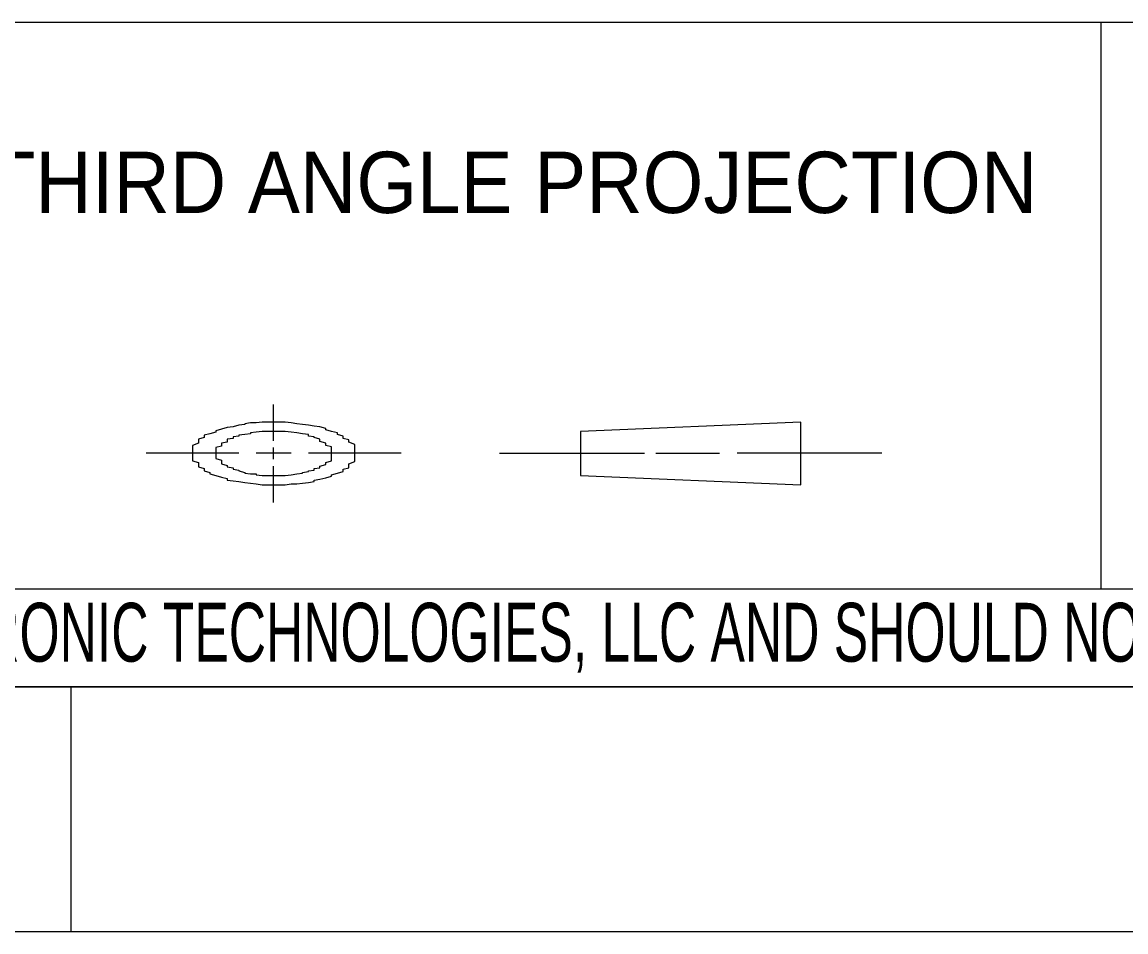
# Model space of a CAD drawing. Header units: millimetres. Extents: x 0 to 100, y 0 to 75.
# Drawn here: x 49 to 71.51, y 0 to 18.56 of the extents above; entities that cross this region are included whole.
import ezdxf

# ---------------------------------------------------------------- set-up
doc = ezdxf.new("R2010")
doc.units = ezdxf.units.MM
doc.layers.add('1', color=7, linetype='Continuous', true_color=0xffffff)
doc.layers.add('256', color=7, linetype='Continuous', true_color=0xffffff)
doc.styles.add('Arial', font='Arial')

# ---------------------------------------------------------------- blocks, each defined once
blk = doc.blocks.new('TabularNote1')
at = {"layer": '256', "color": 163, "linetype": 'Continuous', "lineweight": 13}
blk.add_line((-90, 2), (0, 2), dxfattribs=at)
at = {"layer": '256', "color": 163, "linetype": 'Continuous', "lineweight": 18}
blk.add_line((-90, 0), (0, 0), dxfattribs=at)
at = {"layer": '1', "color": 7, "linetype": 'Continuous', "lineweight": 13, "insert": (-45, 1), "char_height": 1.2, "attachment_point": 5, "line_spacing_factor": 1.047437, "style": 'Arial'}
blk.add_mtext('\\fArial|b0|i0;\\W0.6277;THIS DRAWING CONTAINS INFORMATION THAT IS PROPRIETARY TO MOLEX ELECTRONIC TECHNOLOGIES, LLC AND SHOULD NOT BE USED WITHOUT WRITTEN PERMISSION', dxfattribs=at)
blk = doc.blocks.new('3RDANG1')
at = {"layer": '1', "color": 7, "linetype": 'Continuous', "lineweight": 13}
for p, q in [((0.173228, 0.629921), (0.173228, 1)), ((0.141732, 0.811024), (0.133858, 0.80315)), ((0.149606, 0.811024), (0.141732, 0.811024)), ((0.15748, 0.818898), (0.149606, 0.811024)), ((0.165354, 0.818898), (0.15748, 0.818898)), ((0.173228, 0.818898), (0.165354, 0.818898)), ((0.181102, 0.818898), (0.173228, 0.818898)), ((0.188976, 0.818898), (0.181102, 0.818898)), ((0.19685, 0.811024), (0.188976, 0.818898)), ((0.204724, 0.80315), (0.19685, 0.811024)), ((0.889764, 0.818898), (0.590551, 0.724409)), ((0.889764, 0.181102), (0.889764, 0.818898)), ((0.133858, 0.80315), (0.133858, 0.795276)), ((0.212598, 0.795276), (0.204724, 0.80315)), ((0.125984, 0.787402), (0.11811, 0.771654)), ((0.133858, 0.795276), (0.125984, 0.787402)), ((0.220472, 0.787402), (0.212598, 0.795276)), ((0.228346, 0.779528), (0.220472, 0.787402)), ((0.11811, 0.771654), (0.110236, 0.76378)), ((0.23622, 0.771654), (0.228346, 0.779528)), ((0.244094, 0.755906), (0.23622, 0.771654)), ((0.110236, 0.76378), (0.102362, 0.748031)), ((0.244094, 0.740157), (0.244094, 0.755906)), ((0.102362, 0.748031), (0.094488, 0.732283)), ((0.251969, 0.724409), (0.244094, 0.740157)), ((0.094488, 0.732283), (0.094488, 0.716535)), ((0.15748, 0.724409), (0.149606, 0.716535)), ((0.165354, 0.724409), (0.15748, 0.724409)), ((0.173228, 0.724409), (0.165354, 0.724409)), ((0.181102, 0.724409), (0.173228, 0.724409)), ((0.173228, 0.724409), (0.173228, 0.724409)), ((0.188976, 0.724409), (0.181102, 0.724409)), ((0.19685, 0.716535), (0.188976, 0.724409)), ((0.188976, 0.724409), (0.188976, 0.724409)), ((0.259843, 0.708661), (0.251969, 0.724409)), ((0.590551, 0.724409), (0.590551, 0.275591)), ((0.094488, 0.716535), (0.086614, 0.700787)), ((0.149606, 0.716535), (0.141732, 0.708661)), ((0.141732, 0.708661), (0.141732, 0.700787)), ((0.149606, 0.716535), (0.149606, 0.716535)), ((0.204724, 0.708661), (0.19685, 0.716535)), ((0.212598, 0.700787), (0.204724, 0.708661)), ((0.204724, 0.708661), (0.204724, 0.708661)), ((0.259843, 0.692913), (0.259843, 0.708661)), ((0.086614, 0.700787), (0.07874, 0.685039)), ((0.133858, 0.692913), (0.125984, 0.685039)), ((0.141732, 0.700787), (0.133858, 0.692913)), ((0.220472, 0.692913), (0.212598, 0.700787)), ((0.220472, 0.677165), (0.220472, 0.692913)), ((0.267717, 0.677165), (0.259843, 0.692913)), ((0.07874, 0.685039), (0.07874, 0.661417)), ((0.125984, 0.677165), (0.11811, 0.669291)), ((0.125984, 0.685039), (0.125984, 0.677165)), ((0.228346, 0.669291), (0.220472, 0.677165)), ((0.267717, 0.653543), (0.267717, 0.677165)), ((0.07874, 0.661417), (0.070866, 0.645669)), ((0.11811, 0.669291), (0.11811, 0.653543)), ((0.228346, 0.661417), (0.228346, 0.669291)), ((0.23622, 0.645669), (0.228346, 0.661417)), ((0.070866, 0.645669), (0.070866, 0.622047)), ((0.11811, 0.653543), (0.110236, 0.645669)), ((0.110236, 0.645669), (0.110236, 0.629921)), ((0.23622, 0.637795), (0.23622, 0.645669)), ((0.275591, 0.637795), (0.267717, 0.653543)), ((0.23622, 0.622047), (0.23622, 0.637795)), ((0.275591, 0.614173), (0.275591, 0.637795)), ((0.070866, 0.622047), (0.070866, 0.606299)), ((0.110236, 0.629921), (0.110236, 0.614173)), ((0.244094, 0.606299), (0.23622, 0.622047)), ((0.070866, 0.606299), (0.062992, 0.582677)), ((0.110236, 0.614173), (0.102362, 0.606299)), ((0.102362, 0.606299), (0.102362, 0.590551)), ((0.244094, 0.598425), (0.244094, 0.606299)), ((0.283465, 0.590551), (0.275591, 0.614173)), ((0.102362, 0.590551), (0.102362, 0.574803)), ((0.244094, 0.582677), (0.244094, 0.598425)), ((0.283465, 0.574803), (0.283465, 0.590551)), ((0.062992, 0.582677), (0.062992, 0.559055)), ((0.102362, 0.574803), (0.094488, 0.559055)), ((0.251969, 0.566929), (0.244094, 0.582677)), ((0.283465, 0.551181), (0.283465, 0.574803)), ((0.062992, 0.559055), (0.062992, 0.535433)), ((0.094488, 0.559055), (0.094488, 0.543307)), ((0.173228, 0.440945), (0.173228, 0.559055)), ((0.251969, 0.551181), (0.251969, 0.566929)), ((0.094488, 0.543307), (0.094488, 0.527559)), ((0.251969, 0.535433), (0.251969, 0.551181)), ((0.283465, 0.527559), (0.283465, 0.551181)), ((0.062992, 0.535433), (0.062992, 0.519685)), ((0.094488, 0.527559), (0.094488, 0.511811)), ((0.251969, 0.519685), (0.251969, 0.535433)), ((0.283465, 0.503937), (0.283465, 0.527559)), ((0.062992, 0.519685), (0.062992, 0.496063)), ((0.094488, 0.511811), (0.094488, 0.496063)), ((0.251969, 0.503937), (0.251969, 0.519685)), ((0.125984, 0.503937), (0, 0.503937)), ((0.062992, 0.496063), (0.062992, 0.472441)), ((0.094488, 0.496063), (0.094488, 0.480315)), ((0.19685, 0.503937), (0.149606, 0.503937)), ((0.346457, 0.503937), (0.220472, 0.503937)), ((0.251969, 0.488189), (0.251969, 0.503937)), ((0.283465, 0.480315), (0.283465, 0.503937)), ((0.480315, 0.503937), (0.677165, 0.503937)), ((0.692913, 0.503937), (0.779528, 0.503937)), ((1, 0.503937), (0.80315, 0.503937)), ((0.094488, 0.480315), (0.094488, 0.464567)), ((0.251969, 0.472441), (0.251969, 0.488189)), ((0.283465, 0.464567), (0.283465, 0.480315)), ((0.062992, 0.472441), (0.062992, 0.448819)), ((0.251969, 0.456693), (0.251969, 0.472441)), ((0.094488, 0.464567), (0.094488, 0.448819)), ((0.251969, 0.440945), (0.251969, 0.456693)), ((0.283465, 0.440945), (0.283465, 0.464567)), ((0.062992, 0.448819), (0.062992, 0.425197)), ((0.094488, 0.448819), (0.102362, 0.433071)), ((0.251969, 0.425197), (0.251969, 0.440945)), ((0.283465, 0.417323), (0.283465, 0.440945)), ((0.062992, 0.425197), (0.070866, 0.409449)), ((0.102362, 0.433071), (0.102362, 0.417323)), ((0.244094, 0.409449), (0.251969, 0.425197)), ((0.070866, 0.409449), (0.070866, 0.385827)), ((0.102362, 0.417323), (0.102362, 0.401575)), ((0.244094, 0.393701), (0.244094, 0.409449)), ((0.275591, 0.393701), (0.283465, 0.417323)), ((0.102362, 0.401575), (0.102362, 0.393701)), ((0.102362, 0.393701), (0.110236, 0.377953)), ((0.244094, 0.385827), (0.244094, 0.393701)), ((0.275591, 0.377953), (0.275591, 0.393701)), ((0.070866, 0.385827), (0.070866, 0.362205)), ((0.110236, 0.377953), (0.110236, 0.362205)), ((0.23622, 0.370079), (0.244094, 0.385827)), ((0.275591, 0.354331), (0.275591, 0.377953)), ((0.070866, 0.362205), (0.07874, 0.346457)), ((0.110236, 0.362205), (0.11811, 0.354331)), ((0.173228, 0), (0.173228, 0.370079)), ((0.23622, 0.354331), (0.23622, 0.370079)), ((0.07874, 0.346457), (0.07874, 0.322835)), ((0.11811, 0.354331), (0.11811, 0.338583)), ((0.228346, 0.346457), (0.23622, 0.354331)), ((0.228346, 0.330709), (0.228346, 0.346457)), ((0.267717, 0.338583), (0.275591, 0.354331)), ((0.11811, 0.338583), (0.125984, 0.330709)), ((0.125984, 0.330709), (0.125984, 0.322835)), ((0.220472, 0.322835), (0.228346, 0.330709)), ((0.267717, 0.314961), (0.267717, 0.338583)), ((0.07874, 0.322835), (0.086614, 0.307087)), ((0.125984, 0.322835), (0.133858, 0.307087)), ((0.220472, 0.314961), (0.220472, 0.322835)), ((0.086614, 0.307087), (0.086614, 0.291339)), ((0.133858, 0.307087), (0.133858, 0.299213)), ((0.212598, 0.307087), (0.220472, 0.314961)), ((0.212598, 0.299213), (0.212598, 0.307087)), ((0.259843, 0.299213), (0.267717, 0.314961)), ((0.086614, 0.291339), (0.094488, 0.275591)), ((0.133858, 0.299213), (0.141732, 0.291339)), ((0.141732, 0.291339), (0.149606, 0.291339)), ((0.149606, 0.291339), (0.149606, 0.283465)), ((0.19685, 0.283465), (0.204724, 0.291339)), ((0.204724, 0.291339), (0.212598, 0.299213)), ((0.251969, 0.283465), (0.259843, 0.299213)), ((0.094488, 0.275591), (0.102362, 0.259843)), ((0.149606, 0.283465), (0.15748, 0.275591)), ((0.15748, 0.275591), (0.165354, 0.275591)), ((0.165354, 0.275591), (0.165354, 0.275591)), ((0.165354, 0.275591), (0.173228, 0.275591)), ((0.173228, 0.275591), (0.181102, 0.275591)), ((0.181102, 0.275591), (0.181102, 0.275591)), ((0.181102, 0.275591), (0.188976, 0.275591)), ((0.188976, 0.275591), (0.19685, 0.283465)), ((0.19685, 0.283465), (0.19685, 0.283465)), ((0.251969, 0.267717), (0.251969, 0.283465)), ((0.590551, 0.275591), (0.889764, 0.181102)), ((0.102362, 0.259843), (0.110236, 0.244094)), ((0.244094, 0.251969), (0.251969, 0.267717)), ((0.110236, 0.244094), (0.110236, 0.228346)), ((0.23622, 0.23622), (0.244094, 0.251969)), ((0.110236, 0.228346), (0.11811, 0.220472)), ((0.228346, 0.228346), (0.23622, 0.23622)), ((0.228346, 0.212598), (0.228346, 0.228346)), ((0.11811, 0.220472), (0.125984, 0.212598)), ((0.125984, 0.212598), (0.133858, 0.204724)), ((0.220472, 0.204724), (0.228346, 0.212598)), ((0.133858, 0.204724), (0.141732, 0.19685)), ((0.141732, 0.19685), (0.149606, 0.188976)), ((0.204724, 0.188976), (0.212598, 0.19685)), ((0.212598, 0.19685), (0.220472, 0.204724)), ((0.149606, 0.188976), (0.15748, 0.181102)), ((0.15748, 0.181102), (0.165354, 0.181102)), ((0.165354, 0.181102), (0.173228, 0.181102)), ((0.173228, 0.181102), (0.181102, 0.181102)), ((0.181102, 0.181102), (0.188976, 0.181102)), ((0.188976, 0.181102), (0.19685, 0.188976)), ((0.19685, 0.188976), (0.204724, 0.188976))]:
    blk.add_line(p, q, dxfattribs=at)
blk = doc.blocks.new('TabularNote2')
at = {"layer": '256', "color": 163, "linetype": 'Continuous', "lineweight": 13}
for p, q in [((-48, 11.555423), (-24, 11.555423)), ((-24, 11.555423), (0, 11.555423))]:
    blk.add_line(p, q, dxfattribs=at)
at = {"layer": '256', "color": 163, "linetype": 'Continuous', "lineweight": 18}
for p, q in [((-24, 11.555423), (-24, 5)), ((-24, 5), (-24, 0)), ((-48, 0), (-24, 0)), ((-24, 0), (0, 0))]:
    blk.add_line(p, q, dxfattribs=at)
at = {"layer": '1', "color": 7, "linetype": 'Continuous', "lineweight": 13, "xscale": 15, "yscale": 2}
blk.add_blockref('3RDANG1', (-43.46875, 1.757874), dxfattribs=at)
at = {"layer": '1', "color": 7, "linetype": 'Continuous', "lineweight": 13, "attachment_point": 5, "line_spacing_factor": 1.047437, "style": 'Arial'}
for s, insert, char_height in [('\\fArial|b0|i0;\\W0.9116;THIRD ANGLE PROJECTION', (-36, 8.277711), 1.25), ('\\fArial|b0|i0;\\W0.8000;{\\H0.50x;\\fArial|b1|i0;                    \\fArial|b0|i0;}', (-36, 2.5), 1)]:
    blk.add_mtext(s, dxfattribs=dict(at, insert=insert, char_height=char_height))

msp = doc.modelspace()

# ---------------------------------------------------------------- linework, layer by layer
at = {"layer": '256', "color": 163, "linetype": 'Continuous', "lineweight": 13}
for p, q in [((95, 5), (5, 5)), ((50, 0), (50, 5)), ((100, 0), (0, 0))]:
    msp.add_line(p, q, dxfattribs=at)

# ---------------------------------------------------------------- block references
at = {"layer": '256', "color": 7, "linetype": 'Continuous', "lineweight": 13}
for name, p in [('TabularNote2', (94.999993, 7.000074)), ('TabularNote1', (95.000048, 4.999956))]:
    msp.add_blockref(name, p, dxfattribs=at)

doc.saveas('drawing.dxf')
